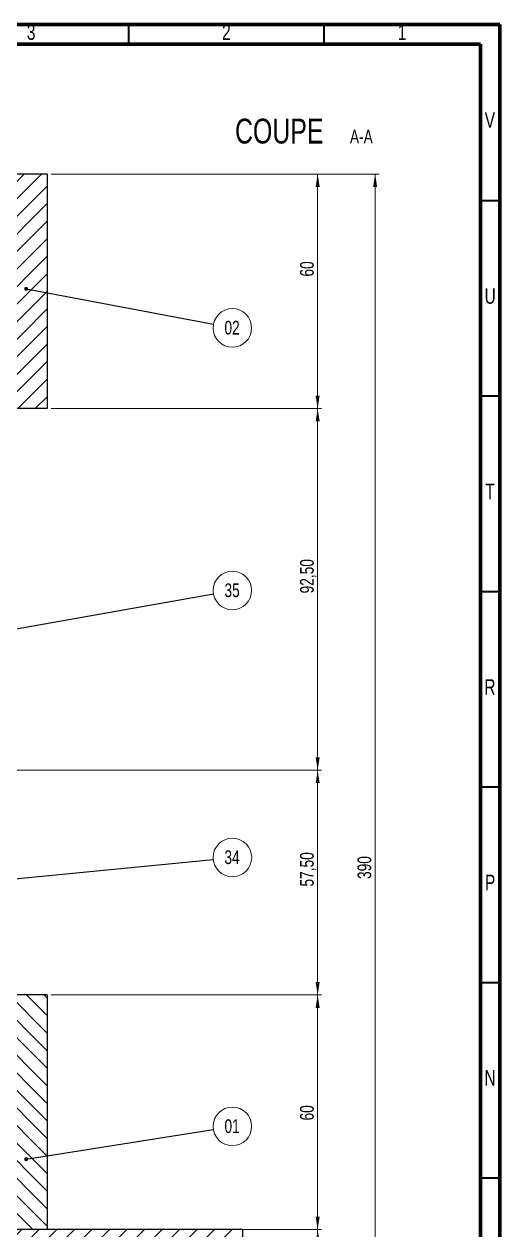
# Model space of a CAD drawing. Header units: millimetres. Extents: x 5 to 1512, y -497 to 895.
# Drawn here: x 1373.2 to 1495, y 586.7 to 895.1 of the extents above; entities that cross this region are included whole.
import ezdxf

# ---------------------------------------------------------------- set-up
doc = ezdxf.new("R2010")
doc.units = ezdxf.units.MM
doc.styles.add('SLDTEXTSTYLE13', font='TXT', dxfattribs={"width": 0.75})
doc.dimstyles.new('SLDDIMSTYLE0', dxfattribs={"dimtxt": 3.5, "dimasz": 3.302, "dimexe": 0, "dimexo": 0.0625, "dimgap": 0.875, "dimtad": 1, "dimrnd": 1e-09, "dimzin": 12, "dimdsep": 46, "dimtxsty": 'SLDTEXTSTYLE13', "dimsah": 1, "dimcen": 0.09, "dimadec": 0, "dimazin": 3, "dimtfac": 1, "dimtofl": 0, "dimtmove": 0, "dimatfit": 3, "dimfxl": 1, "dimfrac": 2, "dimtolj": 1, "dimtzin": 12, "dimarcsym": 0})
doc.dimstyles.new('SLDDIMSTYLE2', dxfattribs={"dimtxt": 0.18, "dimasz": 1.016, "dimexe": 0, "dimexo": 0.0625, "dimgap": 0, "dimtad": 0, "dimtih": 1, "dimtoh": 1, "dimdec": 0, "dimrnd": 1e-09, "dimzin": 0, "dimdsep": 46, "dimtxsty": 'Standard', "dimblk1": 'DOT', "dimblk2": 'DOT', "dimsah": 1, "dimcen": 0.09, "dimadec": 0, "dimazin": 0, "dimtfac": 1.016, "dimtdec": 0, "dimtofl": 0, "dimtmove": 0, "dimatfit": 3, "dimldrblk": 'DOT', "dimfxl": 1, "dimfrac": 2, "dimtolj": 1, "dimtzin": 0, "dimarcsym": 0})

# ---------------------------------------------------------------- blocks, each defined once
blk = doc.blocks.new('_D_4')
at = {"color": 7, "linetype": 'Continuous', "lineweight": 18}
for p, q in [((1380.05, 856.78), (1449.33, 856.78)), ((1448.33, 856.78), (1448.33, 796.78)), ((1380.05, 796.78), (1449.33, 796.78))]:
    blk.add_line(p, q, dxfattribs=at)
for points in [[(1448.33, 856.78), (1447.82, 853.48), (1448.84, 853.48)], [(1448.33, 796.78), (1448.84, 800.08), (1447.82, 800.08)]]:
    blk.add_solid(points, dxfattribs=at)
at = {"color": 7, "linetype": 'Continuous', "lineweight": 18, "insert": (1443.82, 830.54), "char_height": 3.5, "attachment_point": 1, "rotation": 90, "style": 'SLDTEXTSTYLE13'}
blk.add_mtext('60', dxfattribs=at)
blk = doc.blocks.new('_D_5')
at = {"color": 7, "linetype": 'Continuous', "lineweight": 18}
for p, q in [((1380.05, 796.78), (1449.33, 796.78)), ((1448.33, 796.78), (1448.33, 704.28)), ((1369.05, 704.28), (1449.33, 704.28))]:
    blk.add_line(p, q, dxfattribs=at)
for points in [[(1448.33, 796.78), (1447.82, 793.48), (1448.84, 793.48)], [(1448.33, 704.28), (1448.84, 707.58), (1447.82, 707.58)]]:
    blk.add_solid(points, dxfattribs=at)
at = {"color": 7, "linetype": 'Continuous', "lineweight": 18, "insert": (1443.82, 749.5), "char_height": 3.5, "attachment_point": 1, "rotation": 90, "style": 'SLDTEXTSTYLE13'}
blk.add_mtext('92,50', dxfattribs=at)
blk = doc.blocks.new('_D_6')
at = {"color": 7, "linetype": 'Continuous', "lineweight": 18}
for p, q in [((1369.05, 704.28), (1449.33, 704.28)), ((1448.33, 704.28), (1448.33, 646.78)), ((1380.05, 646.78), (1449.33, 646.78))]:
    blk.add_line(p, q, dxfattribs=at)
for points in [[(1448.33, 704.28), (1447.82, 700.98), (1448.84, 700.98)], [(1448.33, 646.78), (1448.84, 650.08), (1447.82, 650.08)]]:
    blk.add_solid(points, dxfattribs=at)
at = {"color": 7, "linetype": 'Continuous', "lineweight": 18, "insert": (1443.82, 674.52), "char_height": 3.5, "attachment_point": 1, "rotation": 90, "style": 'SLDTEXTSTYLE13'}
blk.add_mtext('57,50', dxfattribs=at)
blk = doc.blocks.new('_D_7')
at = {"color": 7, "linetype": 'Continuous', "lineweight": 18}
for p, q in [((1380.05, 646.78), (1449.33, 646.78)), ((1448.33, 646.78), (1448.33, 586.78)), ((900.05, 586.78), (1449.33, 586.78))]:
    blk.add_line(p, q, dxfattribs=at)
for points in [[(1448.33, 646.78), (1447.82, 643.48), (1448.84, 643.48)], [(1448.33, 586.78), (1448.84, 590.08), (1447.82, 590.08)]]:
    blk.add_solid(points, dxfattribs=at)
at = {"color": 7, "linetype": 'Continuous', "lineweight": 18, "insert": (1443.82, 614.68), "char_height": 3.5, "attachment_point": 1, "rotation": 90, "style": 'SLDTEXTSTYLE13'}
blk.add_mtext('60', dxfattribs=at)
blk = doc.blocks.new('_D_8')
at = {"color": 7, "linetype": 'Continuous', "lineweight": 18}
for p, q in [((1430.05, 586.78), (1449.33, 586.78)), ((1448.33, 586.78), (1448.33, 466.78)), ((1430.05, 466.78), (1449.33, 466.78))]:
    blk.add_line(p, q, dxfattribs=at)
for points in [[(1448.33, 586.78), (1447.82, 583.48), (1448.84, 583.48)], [(1448.33, 466.78), (1448.84, 470.08), (1447.82, 470.08)]]:
    blk.add_solid(points, dxfattribs=at)
at = {"color": 7, "linetype": 'Continuous', "lineweight": 18, "insert": (1443.82, 523.92), "char_height": 3.5, "attachment_point": 1, "rotation": 90, "style": 'SLDTEXTSTYLE13'}
blk.add_mtext('120', dxfattribs=at)
blk = doc.blocks.new('_D_9')
at = {"color": 7, "linetype": 'Continuous', "lineweight": 18}
for p, q in [((1380.05, 856.78), (1464.05, 856.78)), ((1463.05, 856.78), (1463.05, 466.78)), ((1430.05, 466.78), (1464.05, 466.78))]:
    blk.add_line(p, q, dxfattribs=at)
for points in [[(1463.05, 856.78), (1462.54, 853.48), (1463.56, 853.48)], [(1463.05, 466.78), (1463.56, 470.08), (1462.54, 470.08)]]:
    blk.add_solid(points, dxfattribs=at)
at = {"color": 7, "linetype": 'Continuous', "lineweight": 18, "insert": (1458.54, 676.45), "char_height": 3.5, "attachment_point": 1, "rotation": 90, "style": 'SLDTEXTSTYLE13'}
blk.add_mtext('390', dxfattribs=at)
blk = doc.blocks.new('SW_NOTE_2')
at = {"color": 0, "linetype": 'Continuous', "lineweight": 0, "attachment_point": 2, "style": 'SLDTEXTSTYLE13'}
for s, insert, char_height in [('COUPE', (14.59, 8.19), 6.35), ('A-A', (35.62, 5.35), 3.5)]:
    blk.add_mtext(s, dxfattribs=dict(at, insert=insert, char_height=char_height))
blk = doc.blocks.new('SW_NOTE_3')
at = {"color": 0, "linetype": 'Continuous', "lineweight": 0}
blk.add_circle((4.88, 0.77), 4.94, dxfattribs=at)
at = {"color": 0, "linetype": 'Continuous', "lineweight": 0, "insert": (4.81, 2.58), "char_height": 3.5, "attachment_point": 2, "style": 'SLDTEXTSTYLE13'}
blk.add_mtext('01', dxfattribs=at)
blk = doc.blocks.new('_Dot')
at = {"color": 0, "linetype": 'ByBlock', "lineweight": -2}
blk.add_line((-0.5, 0), (-1, 0), dxfattribs=at)
at = {"color": 0, "linetype": 'ByBlock', "const_width": 0.5}
blk.add_lwpolyline([(-0.25, 0, 1), (0.25, 0, 1)], format="xyb", close=True, dxfattribs=at)
blk = doc.blocks.new('SW_NOTE_4')
at = {"color": 0, "linetype": 'Continuous', "lineweight": 0}
blk.add_circle((4.85, -0.92), 4.94, dxfattribs=at)
at = {"color": 0, "linetype": 'Continuous', "lineweight": 0, "insert": (4.78, 0.89), "char_height": 3.5, "attachment_point": 2, "style": 'SLDTEXTSTYLE13'}
blk.add_mtext('02', dxfattribs=at)
blk = doc.blocks.new('SW_NOTE_31')
at = {"color": 0, "linetype": 'Continuous', "lineweight": 0}
blk.add_circle((4.92, 0.48), 4.94, dxfattribs=at)
at = {"color": 0, "linetype": 'Continuous', "lineweight": 0, "insert": (4.84, 2.29), "char_height": 3.5, "attachment_point": 2, "style": 'SLDTEXTSTYLE13'}
blk.add_mtext('34', dxfattribs=at)
blk = doc.blocks.new('SW_NOTE_32')
at = {"color": 0, "linetype": 'Continuous', "lineweight": 0}
blk.add_circle((4.86, 0.86), 4.94, dxfattribs=at)
at = {"color": 0, "linetype": 'Continuous', "lineweight": 0, "insert": (4.79, 2.67), "char_height": 3.5, "attachment_point": 2, "style": 'SLDTEXTSTYLE13'}
blk.add_mtext('35', dxfattribs=at)

msp = doc.modelspace()

# ---------------------------------------------------------------- hatches: boundary and pattern name
at = {"linetype": 'Continuous', "lineweight": 18}
h = msp.add_hatch(dxfattribs=at)
h.set_pattern_fill('ANSI31', style=0)
h.paths.add_polyline_path([(1379.05, 796.78), (1379.05, 856.78), (1353.05, 856.78), (1353.05, 841.78), (1349.55, 841.78), (1349.55, 796.78)], flags=0)
h = msp.add_hatch(dxfattribs=at)
h.set_pattern_fill('ANSI31', angle=90, style=0)
h.paths.add_polyline_path([(1339.8, 646.005), (1339.025, 646.78), (1150.55, 646.78), (1150.55, 601.78), (1153.55, 601.78), (1153.55, 586.78), (1379.05, 586.78), (1379.05, 646.78), (1349.075, 646.78), (1348.3, 646.005), (1348.3, 619.28), (1344.05, 616.726), (1339.8, 619.28)], flags=0)
h = msp.add_hatch(dxfattribs=at)
h.set_pattern_fill('ANSI31', style=0)
h.paths.add_polyline_path([(1309.05, 466.78), (1429.05, 466.78), (1429.05, 586.78), (1309.05, 586.78)], flags=0)

# ---------------------------------------------------------------- linework, layer by layer
at = {"color": 7, "linetype": 'Continuous', "lineweight": 70}
for p, q in [((5, 895), (1495, 895)), ((1495, 895), (1495, 5)), ((10, 890), (1490, 890)), ((1490, 890), (1490, 10))]:
    msp.add_line(p, q, dxfattribs=at)
at = {"color": 7, "linetype": 'Continuous', "lineweight": 35}
for p, q in [((1400, 890), (1400, 895)), ((1450, 890), (1450, 895)), ((1490, 850), (1495, 850)), ((1490, 800), (1495, 800)), ((1490, 750), (1495, 750)), ((1490, 700), (1495, 700)), ((1490, 650), (1495, 650)), ((1490, 600), (1495, 600))]:
    msp.add_line(p, q, dxfattribs=at)
at = {"color": 7, "linetype": 'Continuous', "lineweight": 25}
for p, q in [((1379.05, 856.78), (1353.05, 856.78)), ((1379.05, 856.78), (1379.05, 796.78)), ((1379.05, 796.78), (1349.55, 796.78)), ((1379.05, 646.78), (1349.075, 646.78)), ((1379.05, 646.78), (1379.05, 586.78)), ((1379.05, 586.78), (1153.55, 586.78)), ((1429.05, 586.78), (1309.05, 586.78)), ((1429.05, 586.78), (1429.05, 466.78))]:
    msp.add_line(p, q, dxfattribs=at)

# ---------------------------------------------------------------- block references
at = {"color": 7, "linetype": 'Continuous', "lineweight": 0}
for name, p in [('SW_NOTE_2', (1423.906, 862.741)), ('SW_NOTE_4', (1421.635, 818.33)), ('SW_NOTE_32', (1421.625, 749.39)), ('SW_NOTE_31', (1421.572, 681.476)), ('SW_NOTE_3', (1421.61, 612.398))]:
    msp.add_blockref(name, p, dxfattribs=at)

# ---------------------------------------------------------------- texts
at = {"color": 7, "linetype": 'Continuous', "lineweight": 0, "char_height": 3.969, "attachment_point": 2, "style": 'SLDTEXTSTYLE13'}
for s, insert in [('3', (1374.96, 895.06)), ('2', (1424.96, 895.06)), ('1', (1469.96, 895.06)), ('V', (1492.439, 872.56)), ('U', (1492.506, 827.56)), ('T', (1492.488, 777.56)), ('R', (1492.444, 727.56)), ('P', (1492.485, 677.56)), ('N', (1492.464, 627.56))]:
    msp.add_mtext(s, dxfattribs=dict(at, insert=insert))

# ---------------------------------------------------------------- dimensions: what is measured, and where the dimension line sits
at = {"color": 7, "linetype": 'Continuous', "lineweight": 18}
for base, p1, p2, picture, middle in [((1448.331, 796.78), (1379.05, 856.78), (1379.05, 796.78), '_D_4', (1448.331, 833.131)), ((1463.05, 466.78), (1379.05, 856.78), (1429.05, 466.78), '_D_9', (1463.05, 680.334)), ((1448.331, 704.28), (1379.05, 796.78), (1368.05, 704.28), '_D_5', (1448.331, 755.318)), ((1448.331, 646.78), (1368.05, 704.28), (1379.05, 646.78), '_D_6', (1448.331, 680.334)), ((1448.331, 586.78), (1379.05, 646.78), (899.05, 586.78), '_D_7', (1448.331, 617.264)), ((1448.331, 466.78), (1429.05, 586.78), (1429.05, 466.78), '_D_8', (1448.331, 527.797))]:
    dim = msp.add_linear_dim(base=base, p1=p1, p2=p2, angle=90, dimstyle='SLDDIMSTYLE0', dxfattribs=at)
    dim.commit()
    dim.dimension.update_dxf_attribs({"geometry": picture, "text_midpoint": middle, "dimtype": 160})

# ---------------------------------------------------------------- leaders
at = {"color": 7, "linetype": 'Continuous', "lineweight": 0}
for points in [[(1373.685, 827.411), (1421.635, 818.33)], [(1362.932, 738.953), (1421.625, 749.39)], [(1360.998, 675.529), (1421.572, 681.476)], [(1373.685, 604.792), (1421.61, 612.398)]]:
    msp.add_leader(points, dimstyle='SLDDIMSTYLE2', dxfattribs=at)

doc.saveas('drawing.dxf')
